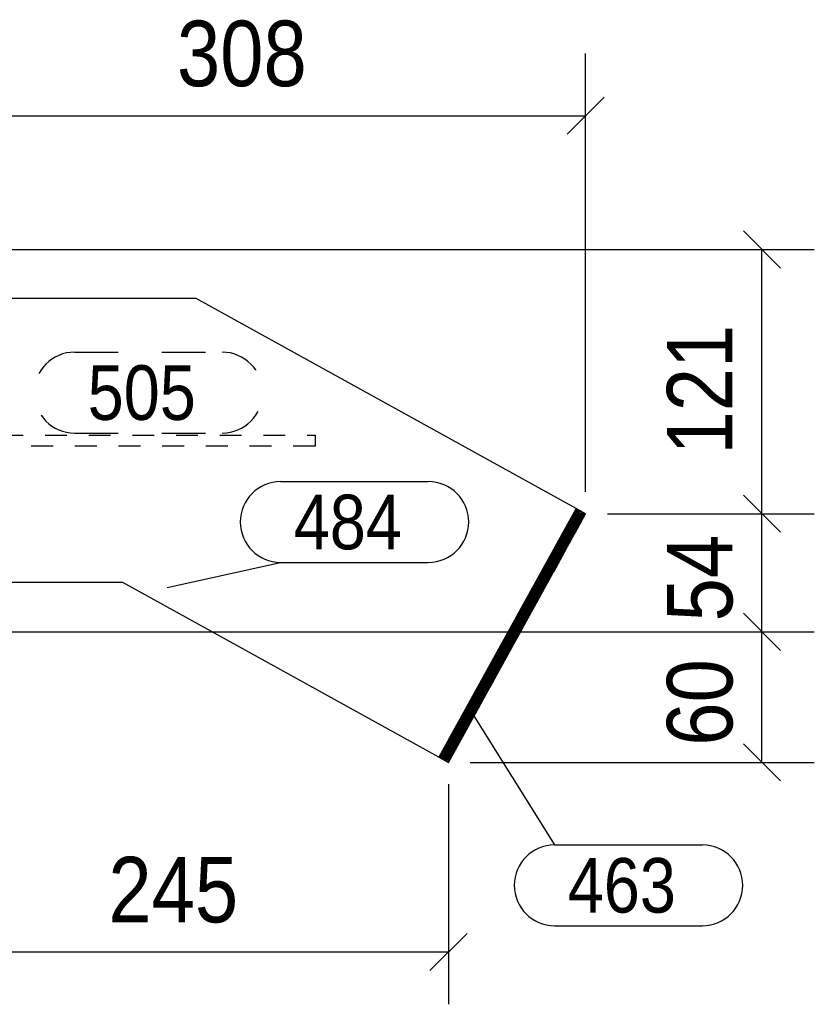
# Model space of a CAD drawing. Header units: millimetres. Extents: x 2 to 579, y 1 to 405.
# Drawn here: x 409.26 to 445.65, y 36.95 to 82.02 of the extents above; entities that cross this region are included whole.
import ezdxf

# ---------------------------------------------------------------- set-up
doc = ezdxf.new("R2010")
doc.units = ezdxf.units.MM
for name, pattern in [('XKITLINE00', [0]), ('XKITLINE01', [4, 1, -1, 1, -1]), ('XKITLINE02', [4, 2, -2])]:
    doc.linetypes.add(name, pattern=pattern)
for name, color, linetype, lineweight in [('Dimensions', 7, 'Continuous', 0), ('Part', 2, 'Continuous', 0), ('PartMark', 7, 'Continuous', 0)]:
    doc.layers.add(name, color=color, linetype=linetype, lineweight=lineweight)
doc.styles.add('ARIAL', font='ARIAL.TTF')

# ---------------------------------------------------------------- blocks, each defined once
blk = doc.blocks.new('*A8')
at = {"layer": 'Part', "color": 7, "linetype": 'XKITLINE00', "lineweight": 0}
for p, q in [((434.999, 59.498), (434.594, 59.381)), ((434.94, 59.531), (434.627, 59.44)), ((434.881, 59.563), (434.659, 59.499)), ((434.822, 59.596), (434.692, 59.558)), ((434.75, 59.624), (434.724, 59.617)), ((434.981, 59.047), (434.301, 58.85)), ((435.013, 59.106), (434.334, 58.909)), ((435.046, 59.165), (434.366, 58.968)), ((435.078, 59.224), (434.399, 59.027)), ((435.111, 59.282), (434.431, 59.086)), ((435.143, 59.341), (434.464, 59.145)), ((435.176, 59.4), (434.496, 59.204)), ((435.117, 59.433), (434.529, 59.263)), ((435.058, 59.465), (434.562, 59.322)), ((434.753, 58.634), (434.073, 58.438)), ((434.785, 58.693), (434.106, 58.497)), ((434.818, 58.752), (434.138, 58.556)), ((434.85, 58.811), (434.171, 58.615)), ((434.883, 58.87), (434.204, 58.674)), ((434.915, 58.929), (434.236, 58.733)), ((434.948, 58.988), (434.269, 58.792)), ((434.492, 58.162), (433.813, 57.966)), ((434.525, 58.221), (433.845, 58.025)), ((434.557, 58.28), (433.878, 58.084)), ((434.59, 58.339), (433.911, 58.143)), ((434.622, 58.398), (433.943, 58.202)), ((434.655, 58.457), (433.976, 58.261)), ((434.688, 58.516), (434.008, 58.32)), ((434.72, 58.575), (434.041, 58.379)), ((434.264, 57.749), (433.585, 57.553)), ((434.297, 57.808), (433.618, 57.612)), ((434.33, 57.867), (433.65, 57.671)), ((434.362, 57.926), (433.683, 57.73)), ((434.395, 57.985), (433.715, 57.789)), ((434.427, 58.044), (433.748, 57.848)), ((434.46, 58.103), (433.78, 57.907)), ((434.004, 57.278), (433.325, 57.082)), ((434.037, 57.337), (433.357, 57.14)), ((434.069, 57.396), (433.39, 57.199)), ((434.102, 57.455), (433.422, 57.258)), ((434.134, 57.514), (433.455, 57.317)), ((434.167, 57.572), (433.487, 57.376)), ((434.199, 57.631), (433.52, 57.435)), ((434.232, 57.69), (433.553, 57.494)), ((433.744, 56.806), (433.064, 56.61)), ((433.776, 56.865), (433.097, 56.669)), ((433.809, 56.924), (433.129, 56.728)), ((433.841, 56.983), (433.162, 56.787)), ((433.874, 57.042), (433.195, 56.846)), ((433.906, 57.101), (433.227, 56.905)), ((433.939, 57.16), (433.26, 56.964)), ((433.972, 57.219), (433.292, 57.023)), ((433.516, 56.393), (432.836, 56.197)), ((433.548, 56.452), (432.869, 56.256)), ((433.581, 56.511), (432.902, 56.315)), ((433.614, 56.57), (432.934, 56.374)), ((433.646, 56.629), (432.967, 56.433)), ((433.679, 56.688), (432.999, 56.492)), ((433.711, 56.747), (433.032, 56.551)), ((433.255, 55.921), (432.576, 55.725)), ((433.288, 55.98), (432.609, 55.784)), ((433.321, 56.039), (432.641, 55.843)), ((433.353, 56.098), (432.674, 55.902)), ((433.386, 56.157), (432.706, 55.961)), ((433.418, 56.216), (432.739, 56.02)), ((433.451, 56.275), (432.771, 56.079)), ((433.483, 56.334), (432.804, 56.138)), ((432.995, 55.45), (432.316, 55.254)), ((433.028, 55.509), (432.348, 55.313)), ((433.06, 55.568), (432.381, 55.372)), ((433.093, 55.627), (432.413, 55.431)), ((433.125, 55.686), (432.446, 55.489)), ((433.158, 55.745), (432.478, 55.548)), ((433.19, 55.804), (432.511, 55.607)), ((433.223, 55.862), (432.544, 55.666)), ((432.767, 55.037), (432.088, 54.841)), ((432.8, 55.096), (432.12, 54.9)), ((432.832, 55.155), (432.153, 54.959)), ((432.865, 55.214), (432.186, 55.018)), ((432.897, 55.273), (432.218, 55.077)), ((432.93, 55.332), (432.251, 55.136)), ((432.963, 55.391), (432.283, 55.195)), ((432.507, 54.565), (431.828, 54.369)), ((432.539, 54.624), (431.86, 54.428)), ((432.572, 54.683), (431.893, 54.487)), ((432.605, 54.742), (431.925, 54.546)), ((432.637, 54.801), (431.958, 54.605)), ((432.67, 54.86), (431.99, 54.664)), ((432.702, 54.919), (432.023, 54.723)), ((432.735, 54.978), (432.055, 54.782)), ((432.246, 54.094), (431.567, 53.897)), ((432.279, 54.152), (431.6, 53.956)), ((432.312, 54.211), (431.632, 54.015)), ((432.344, 54.27), (431.665, 54.074)), ((432.377, 54.329), (431.697, 54.133)), ((432.409, 54.388), (431.73, 54.192)), ((432.442, 54.447), (431.762, 54.251)), ((432.474, 54.506), (431.795, 54.31)), ((432.019, 53.681), (431.339, 53.485)), ((432.051, 53.74), (431.372, 53.544)), ((432.084, 53.799), (431.404, 53.603)), ((432.116, 53.858), (431.437, 53.662)), ((432.149, 53.917), (431.469, 53.721)), ((432.181, 53.976), (431.502, 53.779)), ((432.214, 54.035), (431.535, 53.838)), ((431.758, 53.209), (431.079, 53.013)), ((431.791, 53.268), (431.111, 53.072)), ((431.823, 53.327), (431.144, 53.131)), ((431.856, 53.386), (431.177, 53.19)), ((431.888, 53.445), (431.209, 53.249)), ((431.921, 53.504), (431.242, 53.308)), ((431.954, 53.563), (431.274, 53.367)), ((431.986, 53.622), (431.307, 53.426)), ((431.498, 52.737), (430.819, 52.541)), ((431.53, 52.796), (430.851, 52.6)), ((431.563, 52.855), (430.884, 52.659)), ((431.596, 52.914), (430.916, 52.718)), ((431.628, 52.973), (430.949, 52.777)), ((431.661, 53.032), (430.981, 52.836)), ((431.693, 53.091), (431.014, 52.895)), ((431.726, 53.15), (431.046, 52.954)), ((431.27, 52.325), (430.591, 52.128)), ((431.303, 52.384), (430.623, 52.187)), ((431.335, 52.442), (430.656, 52.246)), ((431.368, 52.501), (430.688, 52.305)), ((431.4, 52.56), (430.721, 52.364)), ((431.433, 52.619), (430.753, 52.423)), ((431.465, 52.678), (430.786, 52.482)), ((431.01, 51.853), (430.33, 51.657)), ((431.042, 51.912), (430.363, 51.716)), ((431.075, 51.971), (430.395, 51.775)), ((431.107, 52.03), (430.428, 51.834)), ((431.14, 52.089), (430.46, 51.893)), ((431.172, 52.148), (430.493, 51.952)), ((431.205, 52.207), (430.526, 52.011)), ((431.238, 52.266), (430.558, 52.069)), ((430.782, 51.44), (430.102, 51.244)), ((430.814, 51.499), (430.135, 51.303)), ((430.847, 51.558), (430.168, 51.362)), ((430.879, 51.617), (430.2, 51.421)), ((430.912, 51.676), (430.233, 51.48)), ((430.945, 51.735), (430.265, 51.539)), ((430.977, 51.794), (430.298, 51.598)), ((430.521, 50.968), (429.842, 50.772)), ((430.554, 51.027), (429.875, 50.831)), ((430.587, 51.086), (429.907, 50.89)), ((430.619, 51.145), (429.94, 50.949)), ((430.652, 51.204), (429.972, 51.008)), ((430.684, 51.263), (430.005, 51.067)), ((430.717, 51.322), (430.037, 51.126)), ((430.749, 51.381), (430.07, 51.185)), ((430.261, 50.497), (429.582, 50.301)), ((430.294, 50.556), (429.614, 50.359)), ((430.326, 50.615), (429.647, 50.418)), ((430.359, 50.674), (429.679, 50.477)), ((430.391, 50.732), (429.712, 50.536)), ((430.424, 50.791), (429.744, 50.595)), ((430.456, 50.85), (429.777, 50.654)), ((430.489, 50.909), (429.81, 50.713)), ((430.033, 50.084), (429.354, 49.888)), ((430.066, 50.143), (429.386, 49.947)), ((430.098, 50.202), (429.419, 50.006)), ((430.131, 50.261), (429.452, 50.065)), ((430.163, 50.32), (429.484, 50.124)), ((430.196, 50.379), (429.517, 50.183)), ((430.229, 50.438), (429.549, 50.242)), ((429.773, 49.612), (429.093, 49.416)), ((429.805, 49.671), (429.126, 49.475)), ((429.838, 49.73), (429.159, 49.534)), ((429.87, 49.789), (429.191, 49.593)), ((429.903, 49.848), (429.224, 49.652)), ((429.936, 49.907), (429.256, 49.711)), ((429.968, 49.966), (429.289, 49.77)), ((430.001, 50.025), (429.321, 49.829)), ((429.512, 49.14), (428.833, 48.944)), ((429.545, 49.199), (428.866, 49.003)), ((429.578, 49.258), (428.898, 49.062)), ((429.61, 49.317), (428.931, 49.121)), ((429.643, 49.376), (428.963, 49.18)), ((429.675, 49.435), (428.996, 49.239)), ((429.708, 49.494), (429.028, 49.298)), ((429.74, 49.553), (429.061, 49.357)), ((429.285, 48.728), (428.605, 48.532)), ((429.317, 48.787), (428.638, 48.591)), ((429.35, 48.846), (428.67, 48.649)), ((429.382, 48.905), (428.703, 48.708)), ((429.415, 48.964), (428.735, 48.767)), ((429.447, 49.022), (428.768, 48.826)), ((429.48, 49.081), (428.801, 48.885)), ((429.154, 48.492), (428.475, 48.296)), ((429.122, 48.433), (428.48, 48.247)), ((429.187, 48.551), (428.508, 48.355)), ((429.089, 48.374), (428.539, 48.215)), ((429.22, 48.61), (428.54, 48.414)), ((429.252, 48.669), (428.573, 48.473)), ((429.057, 48.315), (428.598, 48.182)), ((429.024, 48.256), (428.657, 48.15)), ((428.992, 48.197), (428.716, 48.117)), ((428.959, 48.138), (428.775, 48.085)), ((428.926, 48.079), (428.834, 48.052))]:
    blk.add_line(p, q, dxfattribs=at)
blk = doc.blocks.new('*A84')
at = {"layer": 'Part', "color": 2, "linetype": 'XKITLINE00', "lineweight": 0}
for p, q in [((434.738, 59.642), (428.456, 48.261)), ((435.176, 59.4), (434.738, 59.642)), ((428.894, 48.019), (435.176, 59.4)), ((428.894, 48.019), (428.456, 48.261))]:
    blk.add_line(p, q, dxfattribs=at)
blk = doc.blocks.new('*A85')
at = {"layer": 'Part', "color": 7, "linetype": 'XKITLINE01', "lineweight": 0}
for p, q in [((404.418, 62.497), (404.418, 62.997)), ((404.418, 62.997), (404.419, 62.997)), ((404.418, 62.997), (422.783, 62.997)), ((422.783, 62.997), (422.783, 62.497)), ((422.783, 62.497), (404.418, 62.497))]:
    blk.add_line(p, q, dxfattribs=at)
blk = doc.blocks.new('*A86')
at = {"layer": 'Part', "color": 2, "linetype": 'XKITLINE00', "lineweight": 0}
for p, q in [((417.338, 69.247), (404.419, 69.247)), ((434.738, 59.642), (417.338, 69.247)), ((413.988, 56.247), (404.419, 56.247)), ((428.456, 48.261), (413.988, 56.247))]:
    blk.add_line(p, q, dxfattribs=at)
at = {"layer": 'Part', "color": 7, "linetype": 'XKITLINE01', "lineweight": 0}
for p, q in [((404.419, 69.247), (404.419, 56.247)), ((435.176, 59.4), (434.738, 59.642)), ((428.894, 48.019), (435.176, 59.4)), ((428.456, 48.261), (428.894, 48.019))]:
    blk.add_line(p, q, dxfattribs=at)
blk = doc.blocks.new('*A234')
at = {"layer": 'Dimensions', "color": 7, "linetype": 'XKITLINE00', "lineweight": 0}
for p, q in [((442.399, 54.845), (444.096, 53.148)), ((405.419, 53.997), (445.647, 53.997)), ((443.247, 48.019), (443.247, 53.997)), ((442.399, 48.868), (444.096, 47.171)), ((429.894, 48.019), (445.647, 48.019))]:
    blk.add_line(p, q, dxfattribs=at)
at = {"layer": 'Dimensions', "color": 3}
for p in [(443.247, 53.997), (443.247, 48.019)]:
    blk.add_point(p, dxfattribs=at)
at = {"layer": 'Dimensions', "color": 3, "style": 'ARIAL', "width": 0.85}
blk.add_text('60', height=3, rotation=90.0002, dxfattribs=at).set_placement((441.897, 48.783))
blk = doc.blocks.new('*A235')
at = {"layer": 'Dimensions', "color": 7, "linetype": 'XKITLINE00', "lineweight": 0}
for p, q in [((442.399, 60.249), (444.096, 58.552)), ((436.176, 59.4), (445.647, 59.4)), ((443.247, 53.997), (443.247, 59.4)), ((442.399, 54.845), (444.096, 53.148)), ((405.419, 53.997), (445.647, 53.997))]:
    blk.add_line(p, q, dxfattribs=at)
at = {"layer": 'Dimensions', "color": 3}
for p in [(443.247, 59.4), (443.247, 53.997)]:
    blk.add_point(p, dxfattribs=at)
at = {"layer": 'Dimensions', "color": 3, "style": 'ARIAL', "width": 0.85}
blk.add_text('54', height=3, rotation=90.0002, dxfattribs=at).set_placement((441.897, 54.473))
blk = doc.blocks.new('*A236')
at = {"layer": 'Dimensions', "color": 7, "linetype": 'XKITLINE00', "lineweight": 0}
for p, q in [((442.399, 72.345), (444.096, 70.648)), ((405.419, 71.497), (445.647, 71.497)), ((443.247, 59.4), (443.247, 71.497)), ((442.399, 60.249), (444.096, 58.552)), ((436.176, 59.4), (445.647, 59.4))]:
    blk.add_line(p, q, dxfattribs=at)
at = {"layer": 'Dimensions', "color": 3}
for p in [(443.247, 71.497), (443.247, 59.4)]:
    blk.add_point(p, dxfattribs=at)
at = {"layer": 'Dimensions', "color": 3, "style": 'ARIAL', "width": 0.85}
blk.add_text('121', height=3, rotation=90.0002, dxfattribs=at).set_placement((441.897, 62.111))
blk = doc.blocks.new('*A237')
at = {"layer": 'Dimensions', "color": 7, "linetype": 'XKITLINE00', "lineweight": 0}
for p, q in [((404.419, 52.997), (404.419, 36.945)), ((428.894, 47.019), (428.894, 36.945)), ((405.267, 40.194), (403.57, 38.497)), ((429.742, 40.194), (428.045, 38.497)), ((404.419, 39.345), (428.894, 39.345))]:
    blk.add_line(p, q, dxfattribs=at)
at = {"layer": 'Dimensions', "color": 3}
for p in [(404.419, 39.345), (428.894, 39.345)]:
    blk.add_point(p, dxfattribs=at)
at = {"layer": 'Dimensions', "color": 3, "style": 'ARIAL', "width": 0.85}
blk.add_text('245', height=3, dxfattribs=at).set_placement((413.319, 40.695))
blk = doc.blocks.new('*A238')
at = {"layer": 'Dimensions', "color": 7, "linetype": 'XKITLINE00', "lineweight": 0}
for p, q in [((404.419, 72.497), (404.419, 80.472)), ((435.176, 60.4), (435.176, 80.472)), ((405.267, 78.47), (403.57, 76.773)), ((436.024, 78.47), (434.327, 76.773)), ((404.419, 77.622), (435.176, 77.622))]:
    blk.add_line(p, q, dxfattribs=at)
at = {"layer": 'Dimensions', "color": 3}
for p in [(404.419, 77.622), (435.176, 77.622)]:
    blk.add_point(p, dxfattribs=at)
at = {"layer": 'Dimensions', "color": 3, "style": 'ARIAL', "width": 0.85}
blk.add_text('308', height=3, dxfattribs=at).set_placement((416.46, 78.972))
blk = doc.blocks.new('*A243')
at = {"layer": 'PartMark', "color": 7, "linetype": 'XKITLINE00', "lineweight": 0}
for p, q in [((429.865, 50.436), (433.756, 44.243)), ((433.756, 44.243), (440.519, 44.243)), ((433.756, 40.543), (440.519, 40.543))]:
    blk.add_line(p, q, dxfattribs=at)
for centre, start, end in [((433.756, 42.393), 90, 270), ((440.519, 42.393), 270, 90)]:
    blk.add_arc(centre, 1.85, start, end, dxfattribs=at)
at = {"layer": 'PartMark', "color": 3, "style": 'ARIAL', "width": 0.85}
blk.add_text('463', height=2.5, dxfattribs=at).set_placement((434.356, 41.143))
blk = doc.blocks.new('*A244')
at = {"layer": 'PartMark', "color": 7, "linetype": 'XKITLINE02', "lineweight": 0}
for p, q in [((411.77, 66.797), (418.533, 66.797)), ((411.77, 63.097), (418.533, 63.097))]:
    blk.add_line(p, q, dxfattribs=at)
for centre, start, end in [((411.77, 64.947), 90, 270), ((418.533, 64.947), 270, 90)]:
    blk.add_arc(centre, 1.85, start, end, dxfattribs=at)
at = {"layer": 'PartMark', "color": 3, "style": 'ARIAL', "width": 0.85}
blk.add_text('505', height=2.5, dxfattribs=at).set_placement((412.37, 63.697))
blk = doc.blocks.new('*A245')
at = {"layer": 'PartMark', "color": 7, "linetype": 'XKITLINE00', "lineweight": 0}
for p, q in [((421.207, 60.874), (427.97, 60.874)), ((416.011, 56.024), (421.207, 57.174)), ((421.207, 57.174), (427.97, 57.174))]:
    blk.add_line(p, q, dxfattribs=at)
for centre, start, end in [((421.207, 59.024), 90, 270), ((427.97, 59.024), 270, 90)]:
    blk.add_arc(centre, 1.85, start, end, dxfattribs=at)
at = {"layer": 'PartMark', "color": 3, "style": 'ARIAL', "width": 0.85}
blk.add_text('484', height=2.5, dxfattribs=at).set_placement((421.807, 57.774))

msp = doc.modelspace()

# ---------------------------------------------------------------- block references
at = {"lineweight": 0}
for name in ['*A238', '*A236', '*A86', '*A244', '*A85', '*A245', '*A235', '*A84', '*A8', '*A234', '*A237', '*A243']:
    msp.add_blockref(name, (0, 0), dxfattribs=at)

doc.saveas('drawing.dxf')
